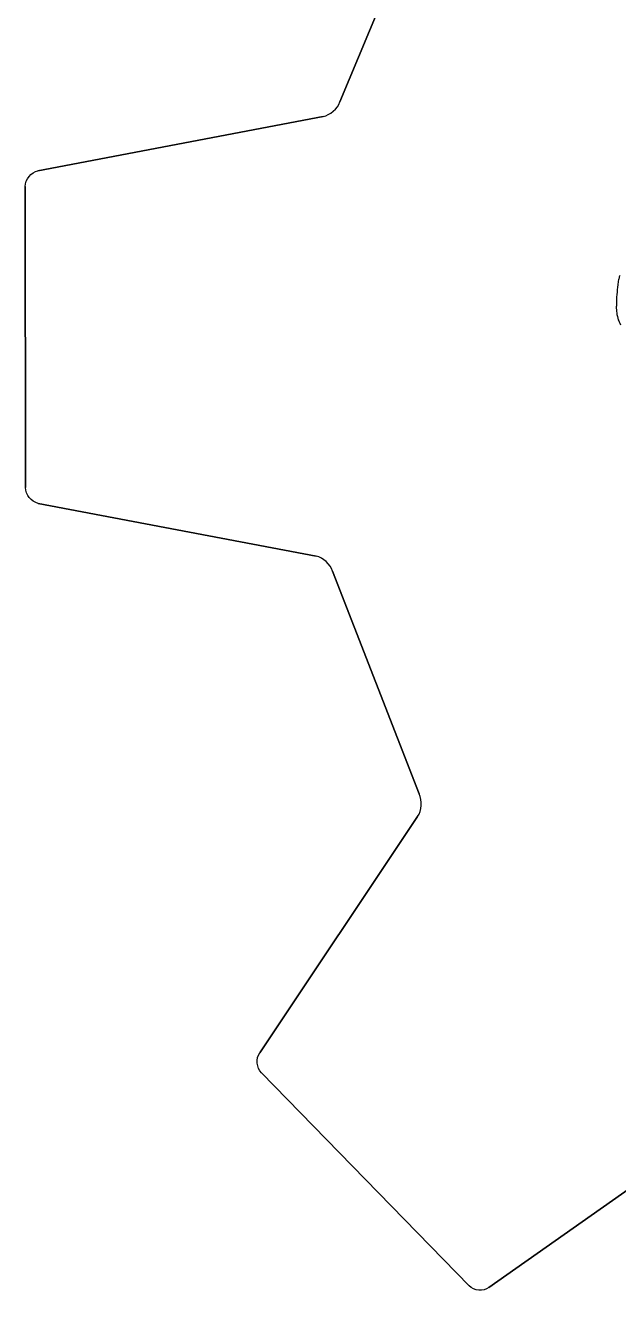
# Model space of a CAD drawing. Extents: x 0 to 138, y 0 to 96.
# Drawn here: x 119.87 to 122.23, y 80.45 to 85.48 of the extents above; entities that cross this region are included whole.
import ezdxf

# ---------------------------------------------------------------- set-up
doc = ezdxf.new("R2010")
doc.units = 0
doc.layers.add('Layer_1', color=7, linetype='CONTINUOUS')

msp = doc.modelspace()

# ---------------------------------------------------------------- linework, layer by layer
at = {"layer": 'Layer_1', "color": 7}
for points in [[(121.123418, 85.173376), (121.470131, 86.004609)], [(119.92287, 84.898871), (121.056168, 85.114947)], [(119.873837, 83.640998), (119.872708, 84.836584)], [(121.028634, 83.368146), (119.923999, 83.578159)], [(121.438737, 82.423914), (121.094228, 83.308615)], [(120.804298, 81.395897), (121.432133, 82.334066)], [(121.63662, 80.469855), (120.812003, 81.315419)], [(122.613927, 81.09493), (121.715444, 80.462687)]]:
    msp.add_lwpolyline(points, close=True, dxfattribs=at)
for points in [[(121.056168, 85.114947), (121.083769, 85.120326), (121.114113, 85.146083), (121.123418, 85.173376)], [(119.872708, 84.836584), (119.87264, 84.865463), (119.895342, 84.893509), (119.92287, 84.898871)], [(122.230889, 84.466277), (122.229196, 84.458037), (122.228349, 84.452186), (122.227587, 84.445881)], [(122.235292, 84.482813), (122.232752, 84.47484), (122.231736, 84.470392), (122.230889, 84.466277)], [(122.227587, 84.445881), (122.225894, 84.433272), (122.224737, 84.420622), (122.223721, 84.407296)], [(122.222028, 84.36816), (122.221903, 84.361819), (122.221463, 84.356047), (122.222028, 84.347214)], [(122.223721, 84.407296), (122.222592, 84.39397), (122.22231, 84.380843), (122.222028, 84.36816)], [(122.222028, 84.347214), (122.222287, 84.342797), (122.222592, 84.338064), (122.224285, 84.328471)], [(122.224285, 84.328471), (122.225132, 84.323676), (122.226261, 84.31764), (122.229789, 84.307525)], [(122.229789, 84.307525), (122.231482, 84.302467), (122.234191, 84.295886), (122.238594, 84.287682)], [(119.923999, 83.578159), (119.896398, 83.583538), (119.873837, 83.61215), (119.873837, 83.640998)], [(121.094228, 83.308615), (121.085733, 83.336095), (121.056314, 83.362983), (121.028634, 83.368146)], [(121.432133, 82.334066), (121.447994, 82.357829), (121.45107, 82.397975), (121.438737, 82.423914)], [(120.812003, 81.315419), (120.792106, 81.335851), (120.788353, 81.372154), (120.804298, 81.395897)], [(121.715444, 80.462687), (121.692274, 80.446487), (121.656389, 80.449592), (121.63662, 80.469855)]]:
    msp.add_open_spline(points, degree=3, dxfattribs=at)

doc.saveas('drawing.dxf')
